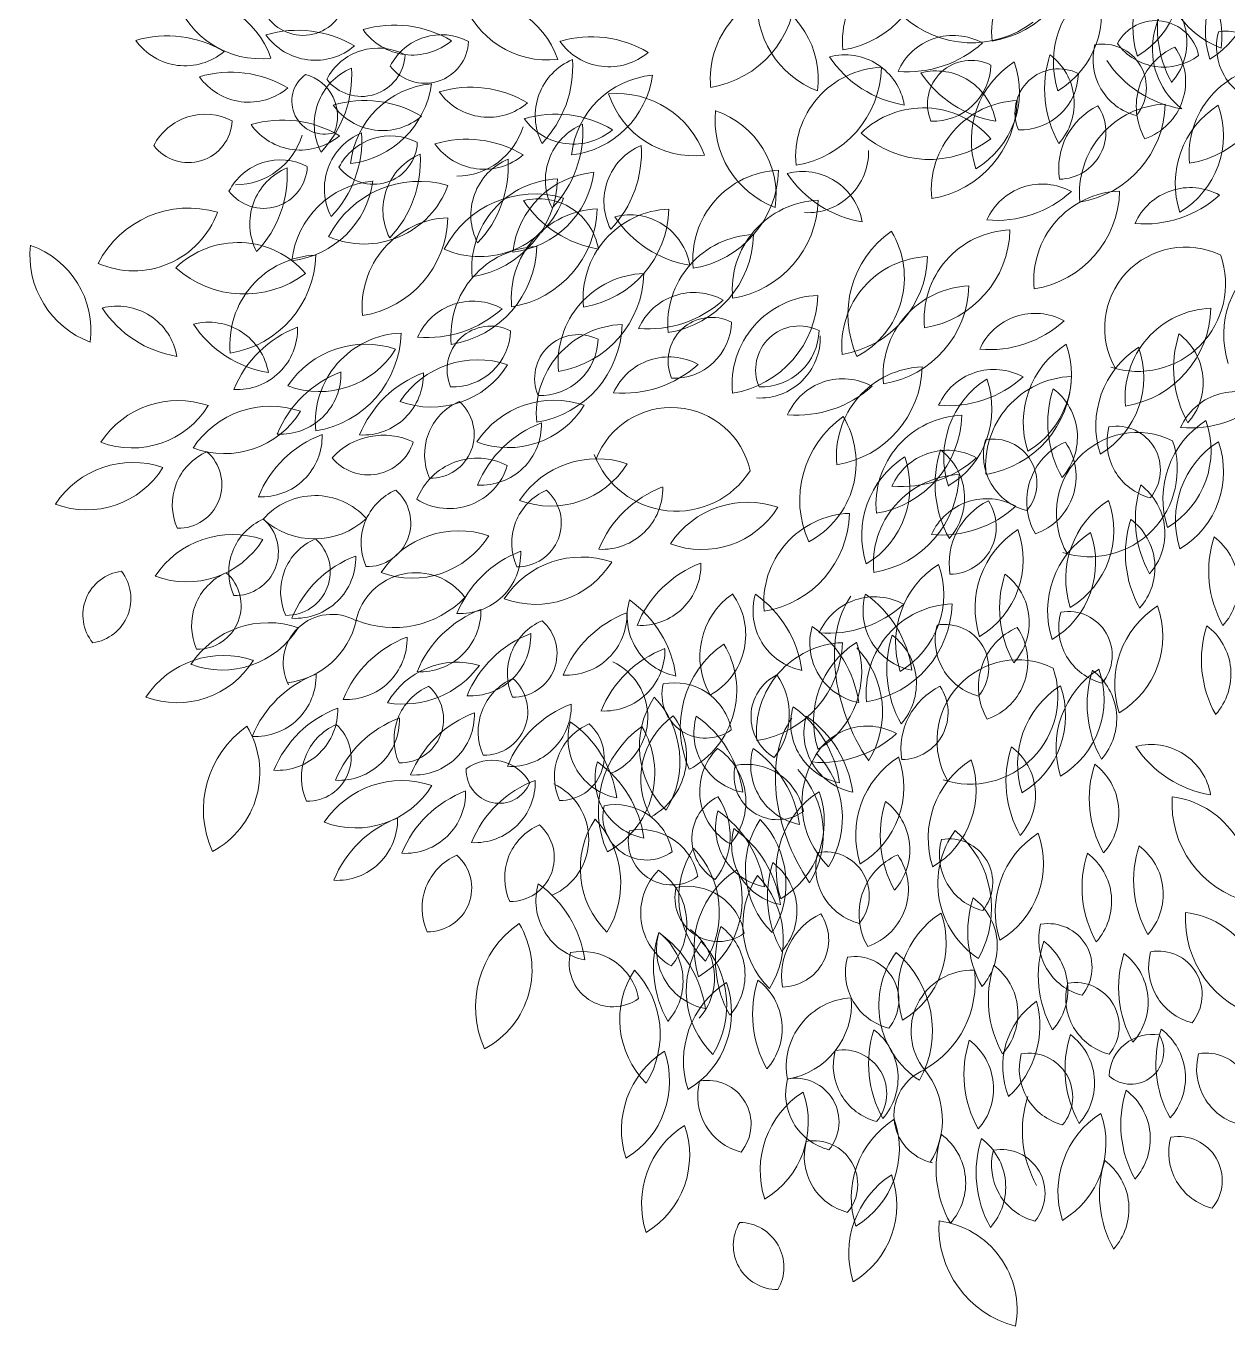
# Model space of a CAD drawing. Header units: millimetres. Extents: x -18002 to 19000, y -38859 to 21000.
# Drawn here: x -11765 to -10744, y 19101 to 20207 of the extents above; entities that cross this region are included whole.
import ezdxf

# ---------------------------------------------------------------- set-up
doc = ezdxf.new("R2010")
doc.units = ezdxf.units.MM
doc.layers.get('0').update_dxf_attribs({"lineweight": 25})
doc.layers.add('www.cadblocksfree.com', color=7, linetype='Continuous', lineweight=5)

# ---------------------------------------------------------------- blocks, each defined once
blk = doc.blocks.new('A$C76BB5F72')
at = {"color": 58, "true_color": 0x4d6600}
for centre, major_axis, ratio, start_param, end_param in [((1.031, 0.2509), (0.0047, 0.1418), 1, 0.073223, 1.699183), ((0.864, 0.3967), (0.0053, 0.1613), 1, 3.335082, 4.720481), ((0.7943, 0.237), (0.0047, 0.1418), 1, 0.073281, 1.699241), ((1.2607, 0.2589), (0.0048, 0.1474), 1, 0.601065, 1.917016), ((1.0473, 0.3355), (0.0047, 0.1421), 1, 3.713445, 5.087775), ((1.3757, 0.2542), (0.0048, 0.1474), 1, 0.601064, 1.917015), ((1.1624, 0.3308), (0.0047, 0.1421), 1, 3.713473, 5.087802), ((0.062, 0.1587), (0.0049, 0.1474), 1, -1.194121, 0.121829), ((0.5845, 0.1776), (0.0047, 0.1418), 1, 0.073223, 1.699183), ((0.4175, 0.3233), (0.0053, 0.1613), 1, 3.335082, 4.720481), ((0.6647, 0.2966), (0.0049, 0.1474), 1, 1.498677, 2.814628), ((0.4718, 0.1775), (0.0047, 0.1421), 1, 4.611083, 5.985412), ((0.1841, 0.3496), (0.0047, 0.1421), 1, 1.918248, 3.292578), ((-0.0583, 0.086), (0.0058, 0.1767), 1, -0.503255, 0.320067), ((-0.0301, 0.3113), (0.0032, 0.096), 1, 2.222352, 3.877584), ((0.0162, 0.1559), (0.003, 0.0915), 1, -0.454945, 1.128924), ((0.2539, 0.0674), (0.0058, 0.1767), 1, -0.503319, 0.320004), ((0.8283, 0.1503), (0.0032, 0.096), 1, -0.470458, 1.184775), ((-0.0101, 0.2399), (0.0023, 0.0693), 1, 2.2575, 4.699649), ((0.2821, 0.2927), (0.0032, 0.096), 1, 2.222336, 3.877569), ((0.756, 0.3655), (0.0058, 0.1767), 1, 3.087056, 3.910379), ((0.8566, 0.1375), (0.0023, 0.0693), 1, -0.435294, 2.006854), ((0.72, 0.054), (0.0047, 0.1418), 1, 0.073281, 1.699241), ((0.5529, 0.1997), (0.0053, 0.1613), 1, 3.335119, 4.720518), ((0.7964, 0.2018), (0.003, 0.0915), 1, 3.135462, 4.719331), ((0.9955, 0.124), (0.0023, 0.0693), 1, -0.435267, 2.006881), ((0.9353, 0.1882), (0.003, 0.0915), 1, 3.135471, 4.71934), ((0.0625, -0.0127), (0.0058, 0.1767), 1, -0.503255, 0.320068), ((0.0907, 0.2126), (0.0032, 0.096), 1, 2.222351, 3.877584), ((0.2944, 0.0067), (0.0049, 0.1474), 1, -1.194122, 0.121829), ((0.4165, 0.1977), (0.0047, 0.1421), 1, 1.918314, 3.292644), ((0.1588, -0.0387), (0.0032, 0.096), 1, 0.427146, 2.082378), ((-0.0546, 0.039), (0.0058, 0.1767), 1, 3.984718, 4.80804), ((-0.192, -0.0524), (0.0032, 0.096), 1, 0.427146, 2.082378), ((-0.4053, 0.0252), (0.0058, 0.1767), 1, 3.984718, 4.80804), ((0.2709, -0.1124), (0.0047, 0.1421), 1, 0.123059, 1.497388), ((0.1119, 0.0491), (0.0049, 0.1474), 1, 3.293873, 4.609823), ((0.3897, 0.0364), (0.0053, 0.1613), 1, 3.335082, 4.720481), ((-0.0798, -0.1262), (0.0047, 0.1421), 1, 0.123059, 1.497388), ((-0.2388, 0.0354), (0.0049, 0.1474), 1, 3.293873, 4.609823), ((0.039, 0.0227), (0.0053, 0.1613), 1, 3.335082, 4.720481), ((0.6194, -0.1569), (0.0047, 0.1418), 1, 0.073223, 1.699183), ((0.4524, -0.0112), (0.0053, 0.1613), 1, 3.335082, 4.720481), ((0.8969, 0.1297), (0.0058, 0.1767), 1, 3.087158, 3.91048), ((1.0979, -0.1423), (0.0047, 0.1418), 1, 0.073281, 1.699241), ((0.9309, 0.0034), (0.0053, 0.1613), 1, 3.335082, 4.720481), ((0.2687, -0.1707), (0.0047, 0.1418), 1, 0.073223, 1.699183), ((0.1017, -0.0249), (0.0053, 0.1613), 1, 3.335082, 4.720481), ((0.3827, -0.1709), (0.0047, 0.1418), 1, 0.073281, 1.699241), ((0.032, -0.1846), (0.0047, 0.1418), 1, 0.073281, 1.699241), ((0.8225, -0.1967), (0.0053, 0.1613), 1, 0.642311, 2.02771), ((0.6088, -0.1379), (0.0047, 0.1418), 1, 3.663644, 5.289604), ((0.9239, -0.2039), (0.0047, 0.1418), 1, 0.073281, 1.699241), ((0.7569, -0.0582), (0.0053, 0.1613), 1, 3.335086, 4.720484), ((1.1966, -0.2177), (0.0042, 0.1281), 1, -0.420699, 2.130061), ((-0.1778, -0.244), (0.0047, 0.1418), 1, 0.073223, 1.699183), ((-0.3448, -0.0983), (0.0053, 0.1613), 1, 3.335082, 4.720481), ((0.1729, -0.2303), (0.0047, 0.1418), 1, 0.073223, 1.699183), ((0.0059, -0.0845), (0.0053, 0.1613), 1, 3.335082, 4.720481), ((1.1212, -0.1476), (0.0046, 0.139), 1, 2.861645, 5.075292), ((1.4049, -0.2285), (0.0049, 0.1474), 1, 0.601095, 1.917046), ((0.4167, -0.2576), (0.0032, 0.096), 1, -0.470458, 1.184775), ((0.066, -0.2713), (0.0032, 0.096), 1, -0.470458, 1.184775), ((0.3444, -0.0424), (0.0058, 0.1767), 1, 3.087056, 3.910379), ((-0.0063, -0.0561), (0.0058, 0.1767), 1, 3.087056, 3.910379), ((0.445, -0.2703), (0.0023, 0.0693), 1, -0.435294, 2.006854), ((1.2427, -0.3281), (0.0047, 0.1418), 1, 0.07322, 1.69918), ((-0.0423, -0.3676), (0.0047, 0.1418), 1, 0.073281, 1.699241), ((-0.2094, -0.2219), (0.0053, 0.1613), 1, 3.335119, 4.720518), ((0.0943, -0.2841), (0.0023, 0.0693), 1, -0.435294, 2.006854), ((0.0341, -0.2198), (0.003, 0.0915), 1, 3.135462, 4.719331), ((0.2333, -0.2976), (0.0023, 0.0693), 1, -0.435267, 2.006881), ((0.3084, -0.3539), (0.0047, 0.1418), 1, 0.073281, 1.699241), ((0.1413, -0.2081), (0.0053, 0.1613), 1, 3.335119, 4.720518), ((0.3848, -0.2061), (0.003, 0.0915), 1, 3.135462, 4.719331), ((0.584, -0.2839), (0.0023, 0.0693), 1, -0.435267, 2.006881), ((0.5237, -0.2196), (0.003, 0.0915), 1, 3.135471, 4.71934), ((0.173, -0.2334), (0.003, 0.0915), 1, 3.135471, 4.71934), ((1.0868, -0.3679), (0.0048, 0.1474), 1, 0.601065, 1.917016), ((0.8735, -0.2913), (0.0047, 0.1421), 1, 3.713445, 5.087775), ((1.3547, -0.2815), (0.0058, 0.1767), 1, 1.291907, 2.11523), ((1.1288, -0.3041), (0.0032, 0.096), 1, 4.017564, 5.672797), ((1.2019, -0.3726), (0.0048, 0.1474), 1, 0.601064, 1.917015), ((0.9885, -0.296), (0.0047, 0.1421), 1, 3.713473, 5.087802), ((0.8204, -0.1643), (0.0058, 0.1767), 1, 3.087158, 3.91048), ((1.0214, -0.4364), (0.0047, 0.1418), 1, 0.073281, 1.699241), ((0.8544, -0.2907), (0.0053, 0.1613), 1, 3.335082, 4.720481), ((1.2768, -0.4148), (0.0032, 0.096), 1, -0.470458, 1.184775), ((1.2044, -0.1996), (0.0058, 0.1767), 1, 3.087159, 3.910481), ((0.746, -0.4908), (0.0053, 0.1613), 1, 0.642311, 2.02771), ((0.5322, -0.4319), (0.0047, 0.1418), 1, 3.663644, 5.289604), ((0.8474, -0.498), (0.0047, 0.1418), 1, 0.073281, 1.699241), ((0.6803, -0.3523), (0.0053, 0.1613), 1, 3.335086, 4.720484), ((1.1201, -0.5118), (0.0042, 0.1281), 1, -0.420699, 2.130061), ((1.0447, -0.4416), (0.0046, 0.139), 1, 2.861645, 5.075292), ((1.3283, -0.5226), (0.0049, 0.1474), 1, 0.601095, 1.917046), ((1.115, -0.446), (0.0047, 0.1421), 1, 3.713487, 5.087816), ((1.2782, -0.5755), (0.0058, 0.1767), 1, 1.291907, 2.11523), ((1.0523, -0.5982), (0.0032, 0.096), 1, 4.017564, 5.672797), ((1.0103, -0.662), (0.0048, 0.1474), 1, 0.601065, 1.917016), ((0.797, -0.5854), (0.0047, 0.1421), 1, 3.713445, 5.087775), ((1.1254, -0.6667), (0.0048, 0.1474), 1, 0.601064, 1.917015), ((0.912, -0.5901), (0.0047, 0.1421), 1, 3.713473, 5.087802), ((1.4104, -0.6034), (0.0058, 0.1767), 1, 1.291906, 2.115229), ((1.1845, -0.626), (0.0032, 0.096), 1, 4.017562, 5.672795), ((0.5477, -0.7393), (0.004, 0.1215), 1, 0.646107, 2.126683), ((0.3894, -0.7043), (0.0036, 0.1094), 1, 3.680361, 5.375633), ((0.6066, -0.6667), (0.0032, 0.096), 1, 1.32475, 2.979982), ((0.4129, -0.7852), (0.0058, 0.1767), 1, -1.40088, -0.577558), ((0.6309, -0.5251), (0.0058, 0.1767), 1, 3.087158, 3.91048), ((0.794, -0.8034), (-0.0919, 0.1913), 0.647834, 0.34295, 1.798552), ((0.7811, -0.6665), (0.0032, 0.096), 1, 1.32478, 2.980013), ((0.8319, -0.7972), (0.0047, 0.1418), 1, 0.073281, 1.699241), ((0.5874, -0.7849), (0.0058, 0.1767), 1, -1.400885, -0.577563), ((0.6649, -0.6514), (0.0053, 0.1613), 1, 3.335082, 4.720481), ((0.6967, -0.7179), (0.0032, 0.096), 1, 1.324774, 2.980007), ((0.503, -0.8363), (0.0058, 0.1767), 1, -1.400884, -0.577561), ((0.5565, -0.8515), (0.0053, 0.1613), 1, 0.642311, 2.02771), ((0.3428, -0.7927), (0.0047, 0.1418), 1, 3.663644, 5.289604), ((0.6579, -0.8588), (0.0047, 0.1418), 1, 0.073281, 1.699241), ((0.4909, -0.713), (0.0053, 0.1613), 1, 3.335086, 4.720484), ((0.5685, -0.827), (0.0048, 0.1474), 1, 4.191457, 5.507408), ((0.9306, -0.8725), (0.0042, 0.1281), 1, -0.420699, 2.130061), ((0.8552, -0.8024), (0.0046, 0.139), 1, 2.861645, 5.075292), ((1.1389, -0.8833), (0.0049, 0.1474), 1, 0.601095, 1.917046), ((0.9255, -0.8068), (0.0047, 0.1421), 1, 3.713487, 5.087816), ((0.4539, -0.9326), (0.004, 0.1215), 1, 0.646107, 2.126683), ((0.2956, -0.8977), (0.0036, 0.1094), 1, 3.680361, 5.375633), ((0.5128, -0.8601), (0.0032, 0.096), 1, 1.32475, 2.979982), ((0.3191, -0.9785), (0.0058, 0.1767), 1, -1.40088, -0.577558), ((0.7002, -0.9968), (-0.0919, 0.1913), 0.647834, 0.34295, 1.798552), ((0.6873, -0.8599), (0.0032, 0.096), 1, 1.32478, 2.980013), ((0.4936, -0.9783), (0.0058, 0.1767), 1, -1.400885, -0.577563), ((0.6029, -0.9113), (0.0032, 0.096), 1, 1.324774, 2.980007), ((0.4092, -1.0297), (0.0058, 0.1767), 1, -1.400884, -0.577561), ((1.0887, -0.9363), (0.0058, 0.1767), 1, 1.291907, 2.11523), ((0.8628, -0.9589), (0.0032, 0.096), 1, 4.017564, 5.672797), ((1.142, -0.9747), (0.0032, 0.096), 1, -1.368021, 0.287212), ((1.2651, -0.7839), (0.0058, 0.1767), 1, 2.189528, 3.01285), ((0.8209, -1.0227), (0.0048, 0.1474), 1, 0.601065, 1.917016), ((0.6075, -0.9461), (0.0047, 0.1421), 1, 3.713445, 5.087775), ((0.9359, -1.0274), (0.0048, 0.1474), 1, 0.601064, 1.917015), ((0.7225, -0.9508), (0.0047, 0.1421), 1, 3.713473, 5.087802), ((0.4747, -1.0203), (0.0048, 0.1474), 1, 4.191457, 5.507408), ((1.2209, -0.9641), (0.0058, 0.1767), 1, 1.291906, 2.115229), ((0.995, -0.9867), (0.0032, 0.096), 1, 4.017562, 5.672795), ((1.3367, -0.9718), (0.0053, 0.1613), 1, 1.53995, 2.925349), ((1.1575, -1.1022), (0.0047, 0.1418), 1, 4.56123, 6.18719)]:
    blk.add_ellipse(centre, major_axis=major_axis, ratio=ratio, start_param=start_param, end_param=end_param, dxfattribs=at)
at = {"color": 96, "true_color": 0x006600}
for centre, major_axis, start_param, end_param in [((0.6273, 0.3827), (0.0053, 0.1613), 3.335141, 4.720539), ((0.6559, 0.1196), (0.0032, 0.096), -1.3681, 0.287133), ((0.779, 0.3104), (0.0058, 0.1767), 2.189529, 3.012851), ((0.8009, 0.094), (0.0032, 0.096), -1.368017, 0.287216), ((0.9241, 0.2848), (0.0058, 0.1767), 2.189533, 3.012855), ((0.1974, -0.0553), (0.0058, 0.1767), -0.503254, 0.320068), ((0.5978, 0.1115), (0.0049, 0.1474), 1.498683, 2.814634), ((0.4049, -0.0076), (0.0047, 0.1421), 4.611084, 5.985413), ((0.2256, 0.17), (0.0032, 0.096), 2.222352, 3.877584), ((0.7904, 0.211), (0.0053, 0.1613), 2.437518, 3.822917), ((0.5889, -0.0655), (0.0032, 0.096), -1.368021, 0.287212), ((0.7121, 0.1252), (0.0058, 0.1767), 2.189529, 3.012851), ((0.2157, -0.0252), (0.0053, 0.1613), 3.335141, 4.720539), ((0.3154, -0.1344), (0.0032, 0.096), -1.36802, 0.287213), ((-0.135, -0.0389), (0.0053, 0.1613), 3.335141, 4.720539), ((0.4386, 0.0564), (0.0058, 0.1767), 2.189529, 3.012851), ((0.9579, -0.2906), (0.0032, 0.096), -0.470462, 1.184771), ((0.8856, -0.0754), (0.0058, 0.1767), 3.087024, 3.910347), ((0.8814, -0.5847), (0.0032, 0.096), -0.470462, 1.184771), ((0.809, -0.3695), (0.0058, 0.1767), 3.087024, 3.910347), ((0.2464, -0.8354), (0.0032, 0.0971), 3.58946, 5.874126), ((0.4353, -0.7992), (0.0023, 0.0693), 1.359914, 3.802063), ((0.386, -0.8722), (0.003, 0.0915), -1.352507, 0.231361), ((0.582, -0.8348), (0.0025, 0.0747), 0.498451, 2.643311), ((0.4572, -0.8307), (0.0036, 0.1107), 4.077285, 5.347414), ((0.4724, -0.8818), (0.0047, 0.1421), 1.020677, 2.395007), ((0.247, -0.9053), (0.0048, 0.1474), 4.191457, 5.507408), ((0.6919, -0.9454), (0.0032, 0.096), -0.470462, 1.184771), ((0.6196, -0.7302), (0.0058, 0.1767), 3.087024, 3.910347), ((0.1526, -1.0287), (0.0032, 0.0971), 3.58946, 5.874126), ((0.4882, -1.0282), (0.0025, 0.0747), 0.498451, 2.643311), ((0.3634, -1.0241), (0.0036, 0.1107), 4.077285, 5.347414), ((0.3415, -0.9925), (0.0023, 0.0693), 1.359914, 3.802063), ((0.2922, -1.0655), (0.003, 0.0915), -1.352507, 0.231361), ((0.3786, -1.0751), (0.0047, 0.1421), 1.020677, 2.395007), ((0.1532, -1.0987), (0.0048, 0.1474), 4.191457, 5.507408), ((0.9457, -1.0991), (0.0047, 0.1418), 0.970842, 2.596802), ((0.7276, -1.1388), (0.0053, 0.1613), 4.232715, 5.618114), ((0.5349, -1.1214), (0.0047, 0.1421), 1.020677, 2.395006), ((0.3095, -1.145), (0.0048, 0.1474), 4.191457, 5.507408), ((0.8519, -1.2925), (0.0047, 0.1418), 0.970842, 2.596802), ((0.6338, -1.3322), (0.0053, 0.1613), 4.232715, 5.618114), ((0.4411, -1.3148), (0.0047, 0.1421), 1.020677, 2.395006), ((0.2157, -1.3383), (0.0048, 0.1474), 4.191457, 5.507408)]:
    blk.add_ellipse(centre, major_axis=major_axis, ratio=1, start_param=start_param, end_param=end_param, dxfattribs=at)
at = {"color": 98, "true_color": 0x004700}
for centre, major_axis, start_param, end_param in [((1.3052, 0.3644), (0.0048, 0.1474), 1.498638, 2.814589), ((1.1123, 0.2453), (0.0047, 0.1421), 4.611055, 5.985384), ((1.2644, 0.225), (0.0737, 0.0949), 1.113272, 3.142095), ((-0.3933, 0.1607), (0.0048, 0.1474), -1.194186, 0.121765), ((-0.2037, 0.3158), (0.0023, 0.0693), 2.257561, 4.699709), ((1.1346, 0.2038), (0.0048, 0.1474), 0.601065, 1.917016), ((0.9212, 0.2804), (0.0047, 0.1421), 3.713477, 5.087806), ((1.329, 0.2584), (0.0058, 0.1767), 1.291936, 2.115259), ((1.103, 0.2358), (0.0032, 0.096), 4.017596, 5.672829), ((-0.2712, 0.3516), (0.0047, 0.1421), 1.918249, 3.292578), ((1.1497, 0.2005), (0.0023, 0.0693), -1.332875, 1.109274), ((-0.419, 0.0689), (0.0058, 0.1767), -0.503318, 0.320004), ((-0.2123, 0.0777), (0.0058, 0.1767), -0.503318, 0.320004), ((1.3375, 0.2283), (0.003, 0.0915), 1.340306, 2.924175), ((1.2615, 0.1839), (0.0023, 0.0693), 4.052715, 6.494864), ((-0.3908, 0.2942), (0.0032, 0.096), 2.222352, 3.877584), ((-0.1841, 0.303), (0.0032, 0.096), 2.222378, 3.877611), ((-0.0845, 0.1348), (0.003, 0.0915), -0.454944, 1.128925), ((1.1415, 0.2079), (0.003, 0.0915), 1.340229, 2.924098), ((1.0654, 0.1634), (0.0023, 0.0693), 4.052729, 6.494878), ((1.1624, 0.2876), (0.003, 0.0915), 2.237867, 3.821736), ((1.2214, 0.1339), (0.0034, 0.1027), 0.447466, 2.127616), ((1.1006, 0.1734), (0.0032, 0.0963), 3.511213, 5.34704), ((-0.1109, 0.2189), (0.0023, 0.0693), 2.257501, 4.69965), ((0.2609, 0.1193), (0.0032, 0.096), 0.427146, 2.082378), ((0.0476, 0.1969), (0.0058, 0.1767), 3.984718, 4.80804), ((1.15, 0.1615), (0.0058, 0.1767), 1.291936, 2.115258), ((0.9241, 0.1388), (0.0032, 0.096), 4.017596, 5.672829), ((1.2191, 0.3045), (0.0058, 0.1767), 2.189533, 3.012855), ((-0.318, 0.0112), (0.0058, 0.1767), -0.503319, 0.320004), ((-0.0898, 0.1056), (0.0032, 0.096), 0.427146, 2.082378), ((-0.3031, 0.1832), (0.0058, 0.1767), 3.984718, 4.80804), ((1.0044, 0.0801), (0.0048, 0.1474), 0.601066, 1.917017), ((0.791, 0.1567), (0.0047, 0.1421), 3.713445, 5.087775), ((1.3444, 0.0572), (0.0047, 0.1418), 0.07322, 1.69918), ((1.1774, 0.2029), (0.0053, 0.1613), 3.335086, 4.720484), ((-0.2898, 0.2365), (0.0032, 0.096), 2.222376, 3.877608), ((-0.1691, 0.142), (0.0017, 0.0522), 0.65756, 3.466582), ((-0.2172, 0.1182), (0.0022, 0.0684), 4.351572, 6.05563), ((-0.1459, 0.1894), (0.0048, 0.1474), 3.293839, 4.60979), ((0.0131, 0.0279), (0.0047, 0.1421), 0.123091, 1.49742), ((0.2048, 0.2031), (0.0048, 0.1474), 3.293839, 4.60979), ((0.3638, 0.0416), (0.0047, 0.1421), 0.123091, 1.49742), ((-0.1058, -0.0338), (0.0058, 0.1767), -0.503318, 0.320004), ((-0.359, 0.0298), (0.003, 0.0915), -0.454951, 1.128918), ((-0.0776, 0.1915), (0.0032, 0.096), 2.222376, 3.877608), ((0.9353, 0.0012), (0.0047, 0.1418), 0.073278, 1.699238), ((0.7682, 0.1469), (0.0053, 0.1613), 3.335148, 4.720547), ((1.1063, 0.0351), (0.0036, 0.1107), 0.486892, 1.757021), ((0.9957, 0.093), (0.0025, 0.0747), 3.191166, 5.336025), ((1.1703, -0.0044), (0.0047, 0.1418), 0.073281, 1.699241), ((1.0033, 0.1413), (0.0053, 0.1613), 3.335119, 4.720518), ((1.328, 0.0112), (0.0048, 0.1474), 0.601065, 1.917016), ((1.1147, 0.0878), (0.0047, 0.1421), 3.713445, 5.087775), ((-0.3854, 0.1139), (0.0023, 0.0693), 2.257555, 4.699704), ((-0.236, -0.0647), (0.0058, 0.1767), -0.503255, 0.320068), ((-0.2078, 0.1606), (0.0032, 0.096), 2.222354, 3.877587), ((0.2771, 0.0169), (0.0032, 0.096), 0.427221, 2.082454), ((0.0637, 0.0945), (0.0058, 0.1767), 3.984673, 4.807996), ((-0.3112, 0.1201), (0.0036, 0.1107), 3.179686, 4.449815), ((-0.0736, 0.0032), (0.0032, 0.096), 0.427221, 2.082454), ((-0.287, 0.0808), (0.0058, 0.1767), 3.984673, 4.807996), ((-0.0651, -0.0046), (0.003, 0.0915), -0.454945, 1.128924), ((0.0396, 0.1338), (0.0036, 0.1107), 3.179686, 4.449815), ((-0.0915, 0.0795), (0.0023, 0.0693), 2.257556, 4.699705), ((0.5977, 0.0612), (0.0032, 0.096), 3.120001, 4.775234), ((-0.2397, -0.0427), (0.003, 0.0915), -0.454945, 1.128923), ((-0.2661, 0.0413), (0.0023, 0.0693), 2.257505, 4.699654), ((-0.0195, -0.1465), (0.0053, 0.1613), -0.255246, 1.130152), ((-0.1067, 0.0573), (0.0047, 0.1418), 2.766041, 4.392001), ((0.1641, -0.1665), (0.0053, 0.1613), -0.255246, 1.130152), ((0.9693, -0.0855), (0.0032, 0.096), -0.470464, 1.184769), ((1.2044, -0.0911), (0.0032, 0.096), -0.470458, 1.184775), ((-0.3851, -0.1889), (0.0053, 0.1613), -0.255246, 1.130152), ((0.0768, 0.0373), (0.0047, 0.1418), 2.766041, 4.392001), ((0.1704, -0.1088), (0.0032, 0.096), -1.36802, 0.287213), ((0.2935, 0.082), (0.0058, 0.1767), 2.189497, 3.012819), ((1.132, 0.1241), (0.0058, 0.1767), 3.087058, 3.91038), ((-0.4724, 0.0148), (0.0047, 0.1418), 2.766041, 4.392001), ((-0.3068, -0.2241), (0.0047, 0.1418), -0.824365, 0.801595), ((0.517, -0.2114), (0.0047, 0.1418), 0.073251, 1.699212), ((0.35, -0.0657), (0.0053, 0.1613), 3.335119, 4.720518), ((-0.4895, -0.1021), (0.0049, 0.1474), 1.498683, 2.814634), ((-0.6824, -0.2212), (0.0047, 0.1421), 4.611078, 5.985407), ((-0.297, -0.0026), (0.0053, 0.1613), 2.437543, 3.822942), ((0.7931, -0.2462), (0.0047, 0.1418), 0.073278, 1.699238), ((0.6261, -0.1004), (0.0053, 0.1613), 3.335148, 4.720547), ((0.343, -0.273), (0.0047, 0.1418), 0.073251, 1.699212), ((0.176, -0.1273), (0.0053, 0.1613), 3.335141, 4.720539), ((0.8587, -0.2929), (0.0047, 0.1418), 0.073278, 1.699238), ((0.6917, -0.1471), (0.0053, 0.1613), 3.335148, 4.720547), ((-0.4984, -0.2791), (0.0032, 0.096), -1.368098, 0.287135), ((0.619, -0.3078), (0.0047, 0.1418), 0.07322, 1.69918), ((0.452, -0.162), (0.0053, 0.1613), 3.335119, 4.720518), ((-0.3752, -0.0883), (0.0058, 0.1767), 2.189494, 3.012816), ((-0.3533, -0.3047), (0.0032, 0.096), -1.368021, 0.287212), ((1.0757, -0.1824), (0.0053, 0.1613), 3.335082, 4.720481), ((-0.2302, -0.1139), (0.0058, 0.1767), 2.189529, 3.012851), ((-0.3083, -0.2195), (0.0032, 0.096), 3.119911, 4.775143), ((-0.1497, -0.382), (0.0058, 0.1767), 0.394351, 1.217673), ((-0.1045, -0.391), (0.0049, 0.1474), -0.296499, 1.019452), ((0.5212, -0.2329), (0.0032, 0.096), 3.120001, 4.775234), ((-0.1777, -0.1765), (0.0047, 0.1421), 2.815854, 4.190183), ((0.0734, -0.4157), (0.0048, 0.1474), -0.296562, 1.019389), ((0.377, -0.3597), (0.0032, 0.096), -0.470385, 1.184848), ((-0.2394, -0.2903), (0.0032, 0.096), 3.119906, 4.775139), ((-0.0808, -0.4529), (0.0058, 0.1767), 0.394351, 1.217673), ((-0.1087, -0.2916), (0.0032, 0.096), 3.120001, 4.775234), ((0.0499, -0.4541), (0.0058, 0.1767), 0.394251, 1.217573), ((0.0002, -0.2011), (0.0047, 0.1421), 2.815852, 4.190181), ((0.3047, -0.1445), (0.0058, 0.1767), 3.087157, 3.91048), ((0.7847, -0.4211), (0.0047, 0.1418), 0.073278, 1.699238), ((0.6177, -0.2754), (0.0053, 0.1613), 3.335082, 4.720481), ((0.8928, -0.3796), (0.0032, 0.096), -0.470464, 1.184769), ((0.6531, -0.3944), (0.0032, 0.096), -0.470462, 1.184771), ((0.9607, -0.423), (0.0048, 0.1474), 0.601065, 1.917016), ((0.7474, -0.3464), (0.0047, 0.1421), 3.713477, 5.087806), ((-0.4016, -0.4804), (0.0049, 0.1474), -0.296499, 1.019452), ((-0.2551, -0.4895), (0.0048, 0.1474), -0.296562, 1.019389), ((0.1951, -0.4799), (0.0048, 0.1474), -0.296562, 1.019389), ((0.5807, -0.1792), (0.0058, 0.1767), 3.087023, 3.910345), ((1.1551, -0.3684), (0.0058, 0.1767), 1.291936, 2.115259), ((0.9292, -0.391), (0.0032, 0.096), 4.017596, 5.672829), ((-0.4747, -0.2659), (0.0047, 0.1421), 2.815854, 4.190183), ((-0.3282, -0.2749), (0.0047, 0.1421), 2.815854, 4.190183), ((0.0808, -0.4185), (0.003, 0.0915), 0.442628, 2.026496), ((-0.0013, -0.3868), (0.0023, 0.0693), 3.155107, 5.597256), ((0.1219, -0.2654), (0.0047, 0.1421), 2.815854, 4.190183), ((0.3809, -0.4721), (0.0042, 0.1281), -1.318305, 1.232454), ((0.0787, -0.3711), (0.0032, 0.096), 3.119942, 4.775175), ((0.2373, -0.5336), (0.0058, 0.1767), 0.394251, 1.217573), ((1.0876, -0.4429), (0.0023, 0.0693), 4.052715, 6.494864), ((1.3084, -0.4889), (0.0048, 0.1474), 0.601065, 1.917016), ((1.0951, -0.4123), (0.0047, 0.1421), 3.713473, 5.087802), ((-0.2693, -0.3896), (0.0032, 0.096), 3.119911, 4.775143), ((-0.1107, -0.5521), (0.0058, 0.1767), 0.394351, 1.217673), ((-0.0761, -0.4987), (0.0036, 0.1107), -0.410679, 0.85945), ((0.8916, -0.4633), (0.0023, 0.0693), 4.052729, 6.494878), ((1.1637, -0.3985), (0.003, 0.0915), 1.340306, 2.924175), ((-0.0999, -0.3761), (0.0025, 0.0747), 2.293588, 4.438447), ((0.2631, -0.5728), (0.0048, 0.1474), -0.296562, 1.019389), ((0.8187, -0.5078), (0.0032, 0.096), -0.470468, 1.184765), ((0.9762, -0.4653), (0.0058, 0.1767), 1.291936, 2.115258), ((0.7502, -0.4879), (0.0032, 0.096), 4.017596, 5.672829), ((0.9676, -0.4189), (0.003, 0.0915), 1.340229, 2.924098), ((1.0475, -0.4929), (0.0034, 0.1027), 0.447466, 2.127616), ((0.9267, -0.4534), (0.0032, 0.0963), 3.511213, 5.34704), ((-0.4736, -0.5786), (0.0049, 0.1474), -0.296497, 1.019454), ((-0.3195, -0.4981), (0.003, 0.0915), 0.44266, 2.026529), ((-0.4017, -0.4663), (0.0023, 0.0693), 3.155015, 5.597163), ((0.0728, -0.5271), (0.0034, 0.1027), -0.450109, 1.230041), ((0.3887, -0.3694), (0.0046, 0.139), 1.964085, 4.177731), ((0.8305, -0.5467), (0.0048, 0.1474), 0.601066, 1.917017), ((0.6172, -0.4701), (0.0047, 0.1421), 3.713445, 5.087775), ((0.7464, -0.2926), (0.0058, 0.1767), 3.087023, 3.910345), ((-0.5468, -0.3641), (0.0047, 0.1421), 2.815912, 4.190241), ((0.0284, -0.408), (0.0032, 0.0963), 2.613669, 4.449497), ((0.19, -0.3582), (0.0047, 0.1421), 2.815854, 4.190183), ((0.8433, -0.592), (0.0047, 0.1418), 0.07322, 1.69918), ((0.6763, -0.4463), (0.0053, 0.1613), 3.335086, 4.720484), ((0.2711, -0.4729), (0.0032, 0.096), 3.119942, 4.775174), ((0.4296, -0.6354), (0.0058, 0.1767), 0.394251, 1.217574), ((1.294, -0.5211), (0.0058, 0.1767), 1.29191, 2.115232), ((1.0681, -0.5437), (0.0032, 0.096), 4.017564, 5.672796), ((-0.1843, -0.593), (0.0036, 0.1093), -0.8076, 0.887672), ((-0.0199, -0.5589), (0.003, 0.0915), 0.442665, 2.026534), ((-0.102, -0.5271), (0.0023, 0.0693), 3.155107, 5.597256), ((0.2191, -0.5591), (0.003, 0.0915), 0.44266, 2.026529), ((0.1369, -0.5273), (0.0023, 0.0693), 3.155107, 5.597256), ((0.5023, -0.6417), (0.0049, 0.1474), -0.296502, 1.019449), ((0.9325, -0.5916), (0.0036, 0.1107), 0.486892, 1.757021), ((0.8218, -0.5338), (0.0025, 0.0747), 3.191166, 5.336025), ((1.1542, -0.6156), (0.0048, 0.1474), 0.601065, 1.917016), ((0.9409, -0.539), (0.0047, 0.1421), 3.713445, 5.087775), ((0.4292, -0.4271), (0.0047, 0.1421), 2.815912, 4.190241), ((0.6693, -0.6536), (0.0047, 0.1418), 0.073278, 1.699238), ((0.5022, -0.5079), (0.0053, 0.1613), 3.335148, 4.720547), ((-0.3151, -0.6929), (0.0048, 0.1474), -0.296562, 1.019389), ((-0.2298, -0.6049), (0.003, 0.0915), 0.442665, 2.026534), ((-0.312, -0.5731), (0.0023, 0.0693), 3.155104, 5.597253), ((-0.1854, -0.4308), (0.004, 0.1215), 2.441333, 3.921909), ((0.0434, -0.687), (0.0049, 0.1474), -0.296499, 1.019452), ((-0.3882, -0.4784), (0.0047, 0.1421), 2.815852, 4.190181), ((-0.1476, -0.6362), (0.003, 0.0915), 0.442661, 2.02653), ((-0.2297, -0.6044), (0.0023, 0.0693), 3.155107, 5.597256), ((-0.0298, -0.4725), (0.0047, 0.1421), 2.815852, 4.190181), ((0.0459, -0.5748), (0.0032, 0.096), 3.11991, 4.775143), ((0.2045, -0.7374), (0.0058, 0.1767), 0.394351, 1.217674), ((0.2386, -0.7286), (0.0048, 0.1474), -0.296569, 1.019382), ((-0.216, -0.5824), (0.0032, 0.096), 3.11991, 4.775143), ((-0.0575, -0.7449), (0.0058, 0.1767), 0.394351, 1.217673), ((0.1655, -0.5141), (0.0047, 0.1421), 2.815854, 4.190183), ((0.3318, -0.5936), (0.0032, 0.096), 3.120001, 4.775234), ((0.4903, -0.7561), (0.0058, 0.1767), 0.394351, 1.217673), ((0.8842, -0.7171), (0.0048, 0.1474), 0.601065, 1.917016), ((0.6709, -0.6405), (0.0047, 0.1421), 3.713477, 5.087806), ((-0.483, -0.6731), (0.0023, 0.0699), 0.156249, 2.28705), ((-0.5478, -0.6471), (0.0023, 0.071), 3.324162, 5.402227), ((-0.2889, -0.69), (0.003, 0.0915), 0.442665, 2.026534), ((-0.3711, -0.6582), (0.0023, 0.0693), 3.155107, 5.597256), ((-0.0247, -0.7032), (0.0032, 0.0971), -0.898595, 1.386071), ((1.0786, -0.6624), (0.0058, 0.1767), 1.291936, 2.115259), ((0.8527, -0.6851), (0.0032, 0.096), 4.017596, 5.672829), ((-0.06, -0.5347), (0.0052, 0.1583), 2.790605, 3.972048), ((0.4068, -0.6757), (0.0032, 0.096), 1.324745, 2.979978), ((0.213, -0.7941), (0.0058, 0.1767), -1.40088, -0.577558), ((0.7033, -0.7403), (0.0032, 0.096), -0.470464, 1.184769), ((1.2319, -0.783), (0.0048, 0.1474), 0.601065, 1.917016), ((1.0186, -0.7064), (0.0047, 0.1421), 3.713473, 5.087802), ((-0.2586, -0.8328), (0.0049, 0.1474), -0.296502, 1.019449), ((-0.1578, -0.7493), (0.0025, 0.0772), -0.486207, 2.0662), ((-0.0174, -0.6671), (0.0032, 0.096), 3.119911, 4.775143), ((0.1412, -0.8296), (0.0058, 0.1767), 0.394351, 1.217673), ((0.2143, -0.6725), (0.0032, 0.096), 3.11991, 4.775143), ((0.3729, -0.835), (0.0058, 0.1767), 0.394351, 1.217674), ((1.0872, -0.6926), (0.003, 0.0915), 1.340306, 2.924175), ((1.0111, -0.737), (0.0023, 0.0693), 4.052715, 6.494864), ((-0.3318, -0.6182), (0.0047, 0.1421), 2.815919, 4.190248), ((-0.2429, -0.655), (0.0042, 0.1263), 3.28891, 4.527672), ((0.2122, -0.7661), (0.003, 0.0915), 0.44266, 2.026529), ((0.1301, -0.7343), (0.0023, 0.0693), 3.155107, 5.597256), ((0.8911, -0.713), (0.003, 0.0915), 1.340229, 2.924098), ((0.8151, -0.7574), (0.0023, 0.0693), 4.052729, 6.494878), ((0.971, -0.787), (0.0034, 0.1027), 0.447466, 2.127616), ((0.8502, -0.7475), (0.0032, 0.0963), 3.511213, 5.34704), ((1.3988, -0.7444), (0.0058, 0.1767), 1.291908, 2.11523), ((1.1729, -0.767), (0.0032, 0.096), 4.017595, 5.672827), ((-0.1346, -0.7111), (0.0032, 0.096), 3.11991, 4.775143), ((0.0239, -0.8736), (0.0058, 0.1767), 0.394351, 1.217673), ((0.0618, -0.7055), (0.0032, 0.096), 3.12, 4.775233), ((0.2204, -0.868), (0.0058, 0.1767), 0.394403, 1.217726), ((0.754, -0.8408), (0.0048, 0.1474), 0.601066, 1.917017), ((0.5407, -0.7642), (0.0047, 0.1421), 3.713445, 5.087775), ((0.8996, -0.7594), (0.0058, 0.1767), 1.291936, 2.115258), ((0.6737, -0.782), (0.0032, 0.096), 4.017596, 5.672829), ((-0.33, -0.8847), (0.0049, 0.1474), -0.296499, 1.019452), ((0.0409, -0.8745), (0.0042, 0.1264), -0.251288, 1.091659), ((0.2745, -0.7294), (0.0032, 0.096), 3.11991, 4.775143), ((0.4331, -0.8919), (0.0058, 0.1767), 0.394351, 1.217673), ((-0.4032, -0.6701), (0.0047, 0.1421), 2.815919, 4.190248), ((-0.0453, -0.6633), (0.005, 0.1511), 3.014448, 4.109322), ((1.2175, -0.8151), (0.0058, 0.1767), 1.29191, 2.115232), ((0.9916, -0.8378), (0.0032, 0.096), 4.017564, 5.672796), ((-0.279, -0.7698), (0.0032, 0.096), 3.12, 4.775233), ((-0.1204, -0.9323), (0.0058, 0.1767), 0.394351, 1.217673), ((0.1659, -0.858), (0.003, 0.0915), 0.442665, 2.026534), ((0.0838, -0.8262), (0.0023, 0.0693), 3.155104, 5.597253), ((0.0323, -0.8702), (0.003, 0.0915), 0.442692, 2.026561), ((-0.0499, -0.8384), (0.0023, 0.0693), 3.15518, 5.597329), ((0.856, -0.8857), (0.0036, 0.1107), 0.486892, 1.757021), ((0.7453, -0.8279), (0.0025, 0.0747), 3.191166, 5.336025), ((1.0777, -0.9097), (0.0048, 0.1474), 0.601065, 1.917016), ((0.8643, -0.8331), (0.0047, 0.1421), 3.713445, 5.087775), ((-0.2446, -0.8236), (0.0032, 0.096), 3.119942, 4.775175), ((-0.086, -0.9861), (0.0058, 0.1767), 0.394251, 1.217574), ((0.126, -0.8173), (0.0032, 0.096), 3.119942, 4.775174), ((0.2845, -0.9798), (0.0058, 0.1767), 0.394251, 1.217574), ((0.6664, -0.8451), (0.0032, 0.096), 1.324792, 2.980025), ((0.4726, -0.9635), (0.0058, 0.1767), -1.400892, -0.57757), ((-0.1467, -0.8394), (0.0032, 0.096), 3.120001, 4.775234), ((0.0118, -1.0019), (0.0058, 0.1767), 0.394236, 1.217558), ((-0.0276, -0.831), (0.0032, 0.096), 3.119906, 4.775139), ((0.1309, -0.9935), (0.0058, 0.1767), 0.394351, 1.217673), ((0.313, -0.8691), (0.0032, 0.096), 1.324745, 2.979978), ((0.1192, -0.9875), (0.0058, 0.1767), -1.40088, -0.577558), ((-0.2003, -0.9819), (0.0053, 0.1613), 0.642327, 2.027726), ((-0.414, -0.9231), (0.0047, 0.1418), 3.663647, 5.289607), ((-0.1145, -0.931), (0.003, 0.0915), 0.442661, 2.02653), ((-0.1966, -0.8992), (0.0023, 0.0693), 3.155107, 5.597256), ((0.287, -0.9297), (0.003, 0.0915), 0.442665, 2.026534), ((0.2048, -0.898), (0.0023, 0.0693), 3.155015, 5.597163), ((0.4264, -0.9825), (0.0053, 0.1613), 0.642315, 2.027713), ((0.2127, -0.9237), (0.0047, 0.1418), 3.663645, 5.289605), ((0.5223, -0.9528), (0.0032, 0.0963), 0.818491, 2.654319), ((0.3964, -0.9696), (0.0034, 0.1027), 4.037966, 5.718116), ((0.0961, -0.9721), (0.0022, 0.0684), -1.034016, 0.670042), ((0.3558, -0.9328), (0.0032, 0.096), 1.324745, 2.979978), ((0.1621, -1.0512), (0.0058, 0.1767), -1.40088, -0.577558), ((0.5004, -1.0016), (0.003, 0.0915), -1.352596, 0.231273), ((0.7303, -0.9714), (0.0047, 0.1421), 1.020695, 2.395024), ((0.5049, -0.995), (0.0049, 0.1474), 4.191491, 5.507442), ((-0.0468, -1.0833), (0.0049, 0.1474), -0.296502, 1.019449), ((0.1076, -0.9197), (0.0017, 0.0522), 1.555154, 4.364176), ((0.5497, -0.9286), (0.0023, 0.0693), 1.359914, 3.802063), ((-0.12, -0.8688), (0.0047, 0.1421), 2.815919, 4.190248), ((0.0689, -0.9383), (0.0032, 0.096), 3.120001, 4.775234), ((0.2275, -1.1008), (0.0058, 0.1767), 0.394351, 1.217673), ((-0.0416, -0.9552), (0.0032, 0.096), 3.119942, 4.775174), ((0.117, -1.1177), (0.0058, 0.1767), 0.394253, 1.217575), ((0.6947, -1.0778), (0.0048, 0.1474), 0.601065, 1.917016), ((0.4814, -1.0012), (0.0047, 0.1421), 3.713477, 5.087806), ((0.8891, -1.0232), (0.0058, 0.1767), 1.291936, 2.115259), ((0.6632, -1.0458), (0.0032, 0.096), 4.017596, 5.672829), ((0.5472, -1.0101), (0.0032, 0.096), 1.324745, 2.979978), ((0.3535, -1.1285), (0.0058, 0.1767), -1.40088, -0.577558), ((-0.1497, -0.9981), (0.0032, 0.096), 3.120001, 4.775234), ((0.0089, -1.1606), (0.0058, 0.1767), 0.394351, 1.217673), ((0.2079, -1.09), (0.003, 0.0915), 0.442665, 2.026534), ((0.1258, -1.0582), (0.0023, 0.0693), 3.155107, 5.597256), ((0.5726, -1.0384), (0.0032, 0.096), 1.324792, 2.980025), ((0.3788, -1.1569), (0.0058, 0.1767), -1.400892, -0.57757), ((0.8977, -1.0533), (0.003, 0.0915), 1.340306, 2.924175), ((0.8216, -1.0977), (0.0023, 0.0693), 4.052715, 6.494864), ((1.0424, -1.1437), (0.0048, 0.1474), 0.601065, 1.917016), ((0.8291, -1.0672), (0.0047, 0.1421), 3.713473, 5.087802), ((0.7016, -1.0737), (0.003, 0.0915), 1.340229, 2.924098), ((0.6256, -1.1182), (0.0023, 0.0693), 4.052729, 6.494878), ((1.2094, -1.1051), (0.0058, 0.1767), 1.291908, 2.11523), ((0.9835, -1.1277), (0.0032, 0.096), 4.017595, 5.672827), ((1.2913, -1.0935), (0.0058, 0.1767), 1.291907, 2.11523), ((1.0654, -1.1161), (0.0032, 0.096), 4.017562, 5.672795), ((0.0769, -1.1381), (0.003, 0.0915), 0.442665, 2.026534), ((-0.0053, -1.1063), (0.0023, 0.0693), 3.155209, 5.597358), ((0.7102, -1.1201), (0.0058, 0.1767), 1.291936, 2.115258), ((0.4842, -1.1428), (0.0032, 0.096), 4.017596, 5.672829), ((0.7815, -1.1477), (0.0034, 0.1027), 0.447466, 2.127616), ((0.6607, -1.1082), (0.0032, 0.0963), 3.511213, 5.34704), ((0.4286, -1.1462), (0.0032, 0.0963), 0.818491, 2.654319), ((0.3026, -1.163), (0.0034, 0.1027), 4.037966, 5.718116), ((0.5645, -1.2015), (0.0048, 0.1474), 0.601066, 1.917017), ((0.3512, -1.1249), (0.0047, 0.1421), 3.713445, 5.087775), ((0.6365, -1.1647), (0.0047, 0.1421), 1.020695, 2.395024), ((0.4111, -1.1883), (0.0049, 0.1474), 4.191491, 5.507442), ((0.262, -1.1261), (0.0032, 0.096), 1.324745, 2.979978), ((0.0683, -1.2445), (0.0058, 0.1767), -1.40088, -0.577558), ((0.4559, -1.1219), (0.0023, 0.0693), 1.359914, 3.802063), ((0.4066, -1.195), (0.003, 0.0915), -1.352596, 0.231273), ((1.028, -1.1759), (0.0058, 0.1767), 1.29191, 2.115232), ((0.8021, -1.1985), (0.0032, 0.096), 4.017564, 5.672796), ((0.6665, -1.2465), (0.0036, 0.1107), 0.486892, 1.757021), ((0.5558, -1.1886), (0.0025, 0.0747), 3.191166, 5.336025), ((0.8882, -1.2704), (0.0048, 0.1474), 0.601065, 1.917016), ((0.6749, -1.1938), (0.0047, 0.1421), 3.713445, 5.087775), ((1.358, -1.1552), (0.0053, 0.1613), 1.539902, 2.9253), ((1.1788, -1.2856), (0.0047, 0.1418), 4.561231, 6.187191), ((0.2316, -1.2949), (0.0053, 0.1613), 0.642328, 2.027726), ((0.0179, -1.2361), (0.0047, 0.1418), 3.663645, 5.289605), ((0.3534, -1.2489), (0.0032, 0.096), 4.017562, 5.672795), ((0.6277, -1.2215), (0.0058, 0.1767), 1.291936, 2.115259), ((0.4018, -1.2442), (0.0032, 0.096), 4.017595, 5.672827), ((1.0553, -1.1877), (0.003, 0.0915), 1.340228, 2.924097), ((0.9792, -1.2321), (0.0023, 0.0693), 4.052685, 6.494834), ((0.5293, -1.2312), (0.0058, 0.1767), 1.291936, 2.115259), ((0.4534, -1.2034), (0.0032, 0.096), 1.324745, 2.979978), ((0.3034, -1.2539), (0.0032, 0.096), 4.017509, 5.672741), ((0.2597, -1.3219), (0.0058, 0.1767), -1.40088, -0.577558), ((1.14, -1.2448), (0.0058, 0.1767), 1.291906, 2.115229), ((0.9141, -1.2675), (0.0032, 0.096), 4.017564, 5.672797), ((0.7486, -1.24), (0.003, 0.0915), 1.340222, 2.924091), ((0.6725, -1.2844), (0.0023, 0.0693), 4.052681, 6.494829), ((1.2674, -1.2644), (0.0058, 0.1767), 1.291907, 2.11523), ((1.0415, -1.2871), (0.0032, 0.096), 4.017564, 5.672797), ((1.2298, -1.2313), (0.003, 0.0915), 1.340229, 2.924098), ((1.1538, -1.2757), (0.0023, 0.0693), 4.052681, 6.494829), ((0.8584, -1.3337), (0.0032, 0.0971), -0.001019, 2.283647), ((0.7046, -1.2563), (0.0052, 0.1583), 3.688228, 4.869672), ((1.0607, -1.2829), (0.0058, 0.1767), 1.291937, 2.115259), ((0.8348, -1.3055), (0.0032, 0.096), 4.017595, 5.672827), ((0.5476, -1.3806), (0.0048, 0.1474), 0.601065, 1.917016), ((0.3343, -1.304), (0.0047, 0.1421), 3.713473, 5.087802), ((0.6866, -1.3068), (0.0058, 0.1767), 1.291907, 2.11523), ((0.4607, -1.3294), (0.0032, 0.096), 4.017595, 5.672827), ((1.0983, -1.2812), (0.003, 0.0915), 1.340228, 2.924097), ((1.0222, -1.3256), (0.0023, 0.0693), 4.05268, 6.494829), ((0.6727, -1.3898), (0.0036, 0.1094), 0.089986, 1.785258), ((0.5452, -1.2896), (0.004, 0.1215), 3.338888, 4.819464), ((1.0332, -1.3893), (0.0042, 0.1264), 0.646355, 1.989302), ((0.8144, -1.3249), (0.005, 0.1511), 3.911944, 5.006818), ((0.8706, -1.3854), (0.0058, 0.1767), 1.291906, 2.115229), ((0.6446, -1.408), (0.0032, 0.096), 4.017506, 5.672739), ((1.1824, -1.3931), (0.0058, 0.1767), 1.291906, 2.115229), ((0.9565, -1.4157), (0.0032, 0.096), 4.017564, 5.672797), ((1.144, -1.4069), (0.0023, 0.0684), -0.13639, 1.567668), ((1.1101, -1.3653), (0.0017, 0.0522), 2.45269, 5.261713), ((1.3265, -1.3845), (0.0058, 0.1767), 1.291901, 2.115224), ((1.1006, -1.4072), (0.0032, 0.096), 4.017595, 5.672827), ((0.6533, -1.4324), (0.0023, 0.0693), 4.052685, 6.494834), ((1.022, -1.402), (0.0058, 0.1767), 1.291901, 2.115224), ((0.7961, -1.4246), (0.0032, 0.096), 4.017596, 5.672829), ((0.4492, -1.4895), (0.0048, 0.1474), 0.601064, 1.917015), ((0.2359, -1.4129), (0.0047, 0.1421), 3.713449, 5.087778), ((0.7294, -1.388), (0.003, 0.0915), 1.340229, 2.924098), ((1.0245, -1.3933), (0.003, 0.0915), 1.340229, 2.924098), ((0.9484, -1.4377), (0.0023, 0.0693), 4.05268, 6.494829), ((1.3059, -1.393), (0.003, 0.0915), 1.340223, 2.924092), ((1.2298, -1.4374), (0.0023, 0.0693), 4.052802, 6.494951), ((0.8114, -1.4666), (0.0025, 0.0772), 0.411523, 2.963929), ((0.6846, -1.4743), (0.0042, 0.1263), 4.186519, 5.425281), ((0.5142, -1.4364), (0.003, 0.0915), 1.340306, 2.924175), ((0.4381, -1.4808), (0.0023, 0.0693), 4.052729, 6.494878), ((0.6537, -1.4328), (0.003, 0.0915), 1.3403, 2.924169), ((0.5776, -1.4773), (0.0023, 0.0693), 4.052803, 6.494951), ((0.6693, -1.5544), (0.0048, 0.1474), 0.601065, 1.917016), ((0.456, -1.4778), (0.0047, 0.1421), 3.713476, 5.087805), ((1.1147, -1.4914), (0.0058, 0.1767), 1.291906, 2.115229), ((1.2708, -1.4814), (0.0058, 0.1767), 1.291906, 2.115229), ((1.0449, -1.504), (0.0032, 0.096), 4.017509, 5.672741), ((1.1418, -1.5881), (0.0048, 0.1474), 0.601065, 1.917016), ((0.9284, -1.5115), (0.0047, 0.1421), 3.713445, 5.087775), ((0.4811, -1.6071), (0.0048, 0.1474), 0.601064, 1.917015), ((0.2678, -1.5305), (0.0047, 0.1421), 3.713477, 5.087806), ((0.8139, -1.5974), (0.0049, 0.1474), 0.601095, 1.917046), ((0.6005, -1.5208), (0.0047, 0.1421), 3.713495, 5.087824), ((0.6073, -1.5765), (0.0023, 0.0693), 4.05268, 6.494829), ((0.9778, -1.5514), (0.0058, 0.1767), 1.291936, 2.115259), ((0.7519, -1.5741), (0.0032, 0.096), 4.017596, 5.672829), ((1.0413, -1.5581), (0.0058, 0.1767), 1.291906, 2.115229), ((0.8154, -1.5807), (0.0032, 0.096), 4.017509, 5.672741), ((1.2617, -1.5255), (0.003, 0.0915), 1.340306, 2.924175), ((1.1857, -1.5699), (0.0023, 0.0693), 4.052728, 6.494877), ((0.6833, -1.5321), (0.003, 0.0915), 1.340228, 2.924097), ((0.9805, -1.546), (0.003, 0.0915), 1.3403, 2.924169), ((0.9045, -1.5904), (0.0023, 0.0693), 4.052803, 6.494951), ((1.237, -1.5927), (0.0058, 0.1767), 1.291936, 2.115259), ((1.011, -1.6153), (0.0032, 0.096), 4.017507, 5.67274), ((0.8099, -1.6856), (0.0049, 0.1474), 0.601095, 1.917046), ((0.5965, -1.609), (0.0047, 0.1421), 3.71349, 5.087819), ((0.5491, -1.6733), (0.0023, 0.0699), 1.053793, 3.184594), ((0.4884, -1.7078), (0.0023, 0.071), 4.221806, 6.299871), ((0.9668, -1.6448), (0.0053, 0.1613), 1.539939, 2.925338), ((0.7876, -1.7752), (0.0047, 0.1418), 4.561267, 6.187227)]:
    blk.add_ellipse(centre, major_axis=major_axis, ratio=1, start_param=start_param, end_param=end_param, dxfattribs=at)
at = {"color": 66, "true_color": 0x638500}
for centre, major_axis, start_param, end_param in [((0.8573, 0.3961), (0.0053, 0.1613), 2.437516, 3.822915), ((0.7805, -0.0105), (0.0047, 0.1418), -0.824338, 0.801622), ((0.0556, -0.0952), (0.0058, 0.1767), -0.503255, 0.320067), ((0.0838, 0.1301), (0.0032, 0.096), 2.222351, 3.877584), ((0.3699, -0.017), (0.0032, 0.096), 0.427147, 2.08238), ((0.1566, 0.0606), (0.0058, 0.1767), 3.984724, 4.808046), ((0.0192, -0.0308), (0.0032, 0.096), 0.427147, 2.08238), ((-0.1942, 0.0469), (0.0058, 0.1767), 3.984724, 4.808046), ((0.5568, -0.1093), (0.0047, 0.1418), 0.073281, 1.699241), ((0.206, -0.123), (0.0047, 0.1418), 0.073281, 1.699241), ((0.3327, -1.1051), (0.003, 0.0915), -1.35251, 0.231359), ((0.6406, -1.0757), (0.0047, 0.1421), 1.020697, 2.395026), ((0.4152, -1.0993), (0.0049, 0.1474), 4.191492, 5.507442), ((0.3819, -1.0321), (0.0023, 0.0693), 1.359979, 3.802128), ((0.5468, -1.2691), (0.0047, 0.1421), 1.020697, 2.395026), ((0.3214, -1.2927), (0.0049, 0.1474), 4.191492, 5.507442), ((0.2881, -1.2254), (0.0023, 0.0693), 1.359979, 3.802128), ((0.2389, -1.2984), (0.003, 0.0915), -1.35251, 0.231359)]:
    blk.add_ellipse(centre, major_axis=major_axis, ratio=1, start_param=start_param, end_param=end_param, dxfattribs=at)

msp = doc.modelspace()

# ---------------------------------------------------------------- block references
at = {"layer": 'www.cadblocksfree.com', "color": 55, "true_color": 0x9db536, "xscale": 536.0887061872047, "yscale": 536.0887061872047, "zscale": 536.0887061872047}
msp.add_blockref('A$C76BB5F72', (-11420.6, 20066.8), dxfattribs=at)

doc.saveas('drawing.dxf')
